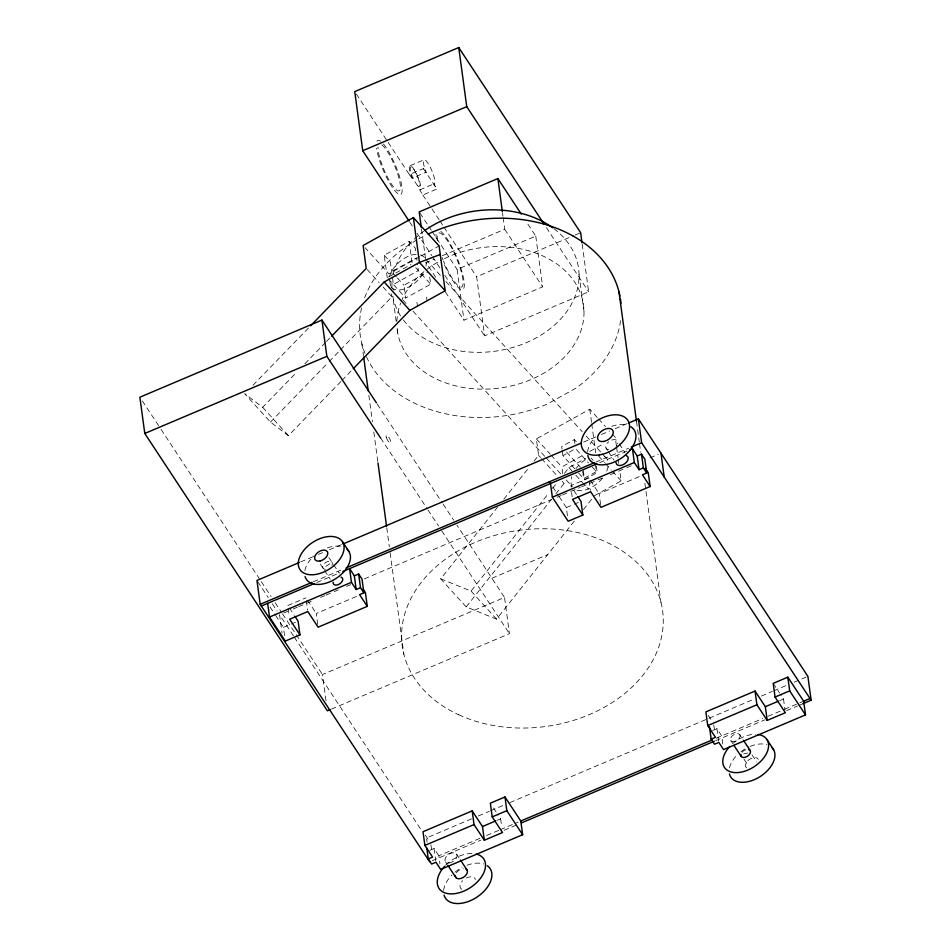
<?xml version="1.0" encoding="UTF-8"?>
<svg xmlns="http://www.w3.org/2000/svg" width="951" height="951" viewBox="0 0 951 951"><rect width="100%" height="100%" fill="white"/><g stroke="black" fill="none" stroke-linecap="round" stroke-linejoin="round"><path stroke-width="0.71" stroke-dasharray="4.75 3.57" d="M574.297 521.112L496.553 619.149L466.192 606.904L440.705 578.826L497.432 507.299M503.828 499.216L528.53 468.07M534.022 461.152L538.599 455.386L536.364 438.863L589.775 409.215L597.62 417.858M440.705 578.826L471.066 591.058L548.834 492.998M552.495 488.386L556.157 483.774M564.395 473.396L568.96 467.619L585.495 458.441M466.192 606.904L551.283 499.62M555.848 493.854L564.086 483.465L563.717 480.719M583.462 509.57L591.7 499.18M252.978 385.25L309.598 326.847M340.886 381.506L288.391 435.665L270.464 422.089L244.74 393.75L262.666 407.313L296.641 372.269M304.867 363.781L325.456 342.538M326.49 341.48L330.603 337.225M270.464 422.089L328.107 362.628M329.141 361.57L339.436 350.943M340.47 349.885L391.931 296.783L391.55 293.918M341.92 380.448L352.215 369.82M387.259 277.704L384.228 255.237L409.18 241.388L415.314 248.14L415.991 253.204M419.771 256.675L388.84 273.852L365.089 247.688M421.055 255.962L439.1 245.94M388.507 277.014L410.975 264.544M429.709 277.086L430.672 284.183L405.708 298.043L403.985 285.252L427.688 272.093M576.294 441.763L574.321 439.576L561.661 446.601L562.017 449.205M574.761 468.784L562.897 455.707L575.545 448.67L588.407 462.852M562.79 473.836L561.851 466.953L584.746 454.245M589.834 451.416L603.814 443.653M578.719 473.146L584.556 479.577L597.216 472.552L596.336 466.049M594.446 495.709L621.158 480.885L619.779 470.721M410.202 165.629L424.289 159.661A13.124 2.936 67 0 1 432.408 172A13.124 2.936 67 0 1 433.858 183.923L436.889 189.023L422.815 194.991L419.771 189.891A13.124 2.936 67 0 0 418.333 177.968A13.124 2.936 67 0 0 410.202 165.629A13.124 2.936 67 0 0 412.068 178.194L426.155 172.226A13.124 2.936 67 0 1 424.289 159.661M388.163 142.365L409.358 174.544L423.433 168.589L426.155 172.226M419.771 189.891L433.858 183.923M435.736 277.312L426.06 262.619L434.203 259.171M442.346 255.724L504.743 229.286L503.174 217.696M535.77 236.11L542.641 286.845L463.957 320.178L457.098 269.442L535.77 236.11L526.902 222.641M582.202 244.229L588.633 291.802L484.63 335.858L476.641 276.753L573.893 235.563M575.236 234.992L580.645 232.698M300.706 561.91L313.01 556.692M318.478 554.374L322.579 552.638M329.415 549.749L341.718 544.531M583.7 442.025L596.004 436.818M601.472 434.5L609.674 431.029M615.142 428.711L627.446 423.492M313.378 581.774L343.394 569.055M595.825 462.127L628.611 448.242M316.826 582.511L340.042 572.68M599.689 462.685L627.006 451.119M287.796 605.525L305.96 597.834M588.824 478.008L570.659 485.699L573.037 489.313M283.66 613.038L287.761 611.303M293.229 608.985L297.33 607.249M298.697 606.667L305.533 603.778M306.9 603.196L313.735 600.295M320.57 597.406L324.671 595.671M326.038 595.088L332.874 592.188M334.241 591.617L338.342 589.882M346.556 586.398L350.657 584.663M364.328 578.874L551.616 499.537M557.084 497.218L561.185 495.483M562.552 494.9L569.387 492M570.755 491.429L580.324 487.376M581.691 486.793L588.526 483.893M589.893 483.322L596.729 480.421M598.096 479.839L602.197 478.103M610.399 474.632L617.235 471.732M618.602 471.149L625.437 468.261M626.804 467.678L633.639 464.789M650.044 457.835L658.247 454.364M284.587 635.589L283.469 627.375L290.126 624.557M291.446 623.987L295.44 622.299M317.741 624.438L316.267 613.478L357.231 596.122M567.45 515.763L566.332 507.549L572.977 504.731M574.309 504.161L578.303 502.473M600.604 504.612L599.13 493.652L640.094 476.296M491.905 578.256L547.74 554.611M325.991 700.649L322.46 674.556L504.529 597.43L456.944 525.142M331.435 709.077L509.427 633.675L504.529 597.43M471.589 818.823L426.476 837.938L427.047 842.146M478.424 815.934L489.361 811.298M490.728 810.716L504.399 804.926M509.867 802.608L754.583 698.949M761.418 696.049L772.355 691.413M773.722 690.842L787.392 685.041M794.228 682.152L806.531 676.934M496.755 820.487L500.642 818.835L499.061 816.422M779.618 700.661L783.505 699.009L780.343 694.194M429.793 850.349L434.096 848.53L439.968 857.457M712.656 730.523L716.959 728.704L721.702 735.908L722.998 745.501M479.815 838.378L438.839 855.734L439.956 863.96M486.65 835.489L498.942 830.271M500.309 829.7L518.057 822.175M716.234 738.226L762.678 718.552M768.146 716.234L783.172 709.874M784.539 709.291L803.654 701.196M432.265 860.714L480.944 840.09M504.173 830.259L519.198 823.899M715.639 740.674L764.747 719.871M786.572 710.623L797.485 706.011M798.852 705.428L802.941 703.692M743.634 753.893L747.724 753.026M416.158 254.464L415.135 254.416A22.313 13.017 -42.2 0 0 393.001 269.192L390.457 273.84A22.313 13.017 -42.2 0 0 389.613 276.147M598.595 418.939L605.466 426.5M612.325 434.06L615.261 437.305L616.438 446.019M425.977 259.54L440.907 275.98M445.876 281.46L582.214 431.695M586.185 436.081L601.115 452.521M602.114 453.627L607.083 459.107M598.607 456.04L604.491 462.519M605.478 463.601L611.35 470.079M612.337 471.161L621.158 480.885M591.142 458.109L593.115 460.296M415.718 267.707L430.672 284.183M592.366 467.203L597.216 472.552M566.606 452.058L580.455 467.321M384.228 255.237L390.35 261.989L393.393 284.456L418.345 270.607L417.774 266.339M396.401 276.896L391.657 271.665L416.621 257.816L417.572 264.925M397.352 277.942L403.985 285.252M568.96 467.619L571.908 470.864M575.83 475.191L588.574 489.23M536.364 438.863L550.094 453.984M551.069 455.065L561.851 466.953M388.139 278.667L405.708 298.043M394.071 290.281L390.088 285.894A22.313 13.017 -42.2 0 0 407.052 287.927A22.313 13.017 -42.2 0 0 424.621 270.5M403.022 300.159L406.006 303.44M412.972 311.12L545.315 456.955M546.314 458.061L561.245 474.501M566.214 479.993L572.181 486.567A22.313 13.017 -42.2 0 1 571.706 476.808M538.599 455.386L540.56 457.538M541.535 458.62L557.227 475.904M562.124 481.313L564.086 483.465M367.205 269.537L379.08 282.613M383.027 286.976L391.931 296.783M471.066 591.058L496.553 619.149M262.666 407.313L288.391 435.665M409.358 174.544L412.068 178.194M546.373 227.622L588.633 291.802M504.743 229.286L542.641 286.845M619.244 443.82L624.843 452.331M773.211 683.365L779.547 692.994M423.433 168.589L436.889 189.023M605.906 447.933L607.511 450.358M608.307 451.57L613.918 460.082M356.375 94.078L387.342 141.128M422.815 194.991L439.124 219.764M439.933 221.012L443.202 225.958M444.022 227.206L476.641 276.753M420.009 213.107L428.069 225.351M428.877 226.576L431.302 230.249M432.111 231.473L457.098 269.442M590.405 480.41L599.13 493.652M409.869 222.296L412.306 226.005M417.18 233.411L431.813 255.629M432.622 256.865L439.933 267.968M444.818 275.374L484.63 335.858M739.842 734.814A5.373 3.328 -33.4 0 1 734.422 741.59A5.373 3.328 -33.4 0 1 731.581 736.573A5.373 3.328 -33.4 0 1 739.842 734.814L743.04 739.688M752.039 754.868L756.806 762.096M445.413 292.005L463.957 320.178M573.833 490.514L576.995 495.328M744.086 759.302L747.26 764.117M730.713 740.496L732.318 742.933M708.198 715.39L712.049 721.25M552.888 487.126L558.427 495.53M559.212 496.731L566.332 507.549M377.238 404.092L442.298 502.913M443.118 504.149L453.686 520.197M380.638 438.054L427.106 508.63M427.914 509.867L438.518 525.962M441.775 530.908L509.427 633.675M328.88 557.512L332.054 562.338L323.031 568.187L319.857 563.361M333.658 564.775L339.257 573.275M493.51 808.005L498.265 815.221M324.624 570.612L330.235 579.123M307.542 600.236L316.267 613.478M456.468 853.962L459.666 858.824M289.389 607.939L294.144 615.154M142.317 400.93L160.255 428.164M161.064 429.4L260.515 580.455M261.323 581.691L271.106 596.55M275.184 602.744L281.698 612.646M282.518 613.882L322.46 674.556M445.532 861.82L447.125 864.245M425.335 835.216L429.186 841.076M257.757 581.667L268.253 597.608M272.295 603.742L277.145 611.101M293.443 635.85L279.558 614.774L282.031 633.033M294.251 637.099L421.578 830.496M270.025 606.952L274.768 614.156M275.564 615.356L283.469 627.375M783.505 699.009L784.991 709.969M716.959 728.704L718.623 741.031M713.773 724.959L714.7 731.818M636.516 421.459L639.298 442.06M639.5 443.535L640.701 452.367M644.873 483.274L660.993 602.482M616.64 447.469L618.019 457.645M618.209 459.095L618.804 463.446M579.028 274.649L583.997 311.441M589.775 409.215L591.546 422.292M591.736 423.742L595.671 452.795M595.267 463.767L596.325 471.565L583.664 478.591L582.44 469.497M589.192 480.754L590.488 490.336M583.32 470.483L584.556 479.577M574.321 439.576L574.844 443.475M571.587 492.559L572.145 496.66M562.184 450.501L562.897 455.707M502.58 213.345L502.972 216.246M421.555 229.274L426.06 262.619M500.642 818.835L501.759 827.061M426.571 297.104L427.07 300.813M409.18 241.388L412.223 263.855M416.942 302.454L417.441 306.151M396.187 321.355L392.811 296.343A93.935 70.79 -7.7 0 0 401.167 316.802M397.78 333.135L396.983 327.239A93.935 70.79 -7.7 0 0 511.365 385.916A93.935 70.79 -7.7 0 0 576.817 285.538A93.935 70.79 -7.7 0 0 440.42 260.693M389.803 281.021L390.576 286.75M434.096 848.53L435.76 860.857M430.922 844.785L432.027 853.011M361.879 343.775L363.46 355.543M368.833 395.283L372.423 421.78M373.814 432.075L377.987 462.982M386.748 527.746L389.339 546.873M390.136 552.769L403.866 654.312M306.329 600.568L307.625 610.162M288.165 608.271L289.282 616.486M620.587 320.606A131.357 98.987 -7.7 0 1 575.795 388.246L547.217 404.104A131.357 98.987 -7.7 0 1 365.564 354.759M365.006 353.403A131.357 98.987 -7.7 0 1 361.618 307.874M364.637 297.806A131.357 98.987 -7.7 0 1 417.453 239.604M418.761 238.867A131.357 98.987 -7.7 0 1 425.43 235.384M604.753 456.635A22.313 13.017 -42.2 0 1 608.224 462.519M608.105 466.632A22.313 13.017 -42.2 0 1 605.585 473.491M602.518 478.08A22.313 13.017 -42.2 0 1 575.533 489.622M575.902 468.724A22.313 13.017 -42.2 0 1 586.47 459.012M396.9 321.295A93.935 70.79 -7.7 0 1 400.656 303.024M401.191 301.681A93.935 70.79 -7.7 0 1 439.184 261.37M426.131 261.846A22.313 13.017 -42.2 0 1 426 265.959M420.508 254.916A22.313 13.017 -42.2 0 1 424.99 258.434M553.91 228.656A93.935 70.79 -7.7 0 1 539.027 336.25A93.935 70.79 -7.7 0 1 401.976 317.991M391.907 287.499A93.935 70.79 -7.7 0 1 392.276 280.034M393.227 274.447A93.935 70.79 -7.7 0 1 423.623 231.319M437.484 240.758A29.326 6.562 67 0 1 450.762 246.214A29.326 6.562 67 0 1 462.543 286.037A29.326 6.562 67 0 1 443.499 261.085M443.023 259.908A29.326 6.562 67 0 1 442.108 257.555M381.791 144.778A25.404 5.682 67 0 1 399.242 179.275A25.404 5.682 67 0 1 391.455 183.995A25.404 5.682 67 0 1 378.034 147.048M383.443 144.005A29.326 6.562 67 0 1 401.251 183.091A29.326 6.562 67 0 1 392.894 188.155A29.326 6.562 67 0 1 376.537 148.19M376.941 141.212A29.326 6.562 67 0 1 380.638 141.271M440.788 231.414A32.049 7.168 67 0 1 459.595 264.437A32.049 7.168 67 0 1 461.722 289.651A32.049 7.168 67 0 1 443.416 262.476M436.307 238.974A32.049 7.168 67 0 1 436.045 234.291M456.361 872.863A6.74 4.173 -33.4 0 1 463.387 868.632M732.615 743.706A25.427 15.715 -33.4 0 1 755.463 734.291M741.982 752.372A5.373 3.328 -33.4 0 1 747.748 749.412M445.579 865.339A26.794 16.559 -33.4 0 1 472.219 853.499M443.653 890.433A26.794 16.559 -33.4 0 1 451.939 874.979M454.982 872.198A26.794 16.559 -33.4 0 1 461.948 867.538M466.953 865.267A26.794 16.559 -33.4 0 1 483.786 864.007M461.817 889.316A8.714 5.385 -33.4 0 1 462.614 880.626M466.263 877.999A8.714 5.385 -33.4 0 1 475.464 879.52M729.476 767.885A25.427 15.715 -33.4 0 1 737.061 755.13M740.995 751.682A25.427 15.715 -33.4 0 1 748.936 746.915M750.125 746.404A25.427 15.715 -33.4 0 1 766.839 744.633M746.594 767.873A7.346 4.541 -33.4 0 1 748.996 759.694A7.346 4.541 -33.4 0 1 758.268 759.231M611.743 440.051A6.74 4.173 -33.4 0 1 617.651 443.784M617.056 445.104A6.74 4.173 -33.4 0 1 616.093 446.399M608.759 449.728A6.74 4.173 -33.4 0 1 608.711 441.74M325.599 569.316A5.373 3.328 -33.4 0 1 323.102 565.334A5.373 3.328 -33.4 0 1 329.486 561.209A5.373 3.328 -33.4 0 1 331.982 565.179M304.867 570.576A25.427 15.715 -33.4 0 1 313.925 555.99M327.358 547.895A25.427 15.715 -33.4 0 1 341.837 546.647M587.659 451.975A26.794 16.559 -33.4 0 1 594.601 437.733M611.648 426.345A26.794 16.559 -33.4 0 1 627.612 425.263M417.537 185.707L414.018 180.357A10.639 2.377 67 0 1 410.701 166.877A10.639 2.377 67 0 1 418 177.968A10.639 2.377 67 0 1 417.537 185.707M458.727 714.772A131.357 98.987 -7.7 0 0 662.906 628.278A131.357 98.987 -7.7 0 0 475.643 542.153A131.357 98.987 -7.7 0 0 458.727 714.772M386.391 437.722A4.268 1.296 61 0 0 390.492 442.833A4.268 1.296 61 0 0 388.388 436.711A4.268 1.296 61 0 0 386.391 437.722M449.015 862.949A6.74 4.173 -33.4 0 0 456.967 854.937A6.74 4.173 -33.4 0 0 447.018 855.781A6.74 4.173 -33.4 0 0 449.015 862.949"/><path stroke-width="1.43" d="M310.62 325.789L366.218 268.444L363.116 245.501L413.388 217.601L439.1 245.94L445.163 290.756L409.857 310.359L353.237 368.762M331.637 336.167L384.145 282.007L419.439 262.417L440.254 254.476M582.012 242.79L580.645 232.698L458.751 47.55L354.747 91.605L362.735 150.71L409.061 221.072M362.735 150.71L466.739 106.655L458.751 47.55M521.267 214.07L497.884 178.55L419.201 211.883L421.364 227.824M376.43 402.855L321.937 320.083L139.868 397.209L144.778 433.466L327.358 710.801L330.08 709.648M144.778 433.466L326.847 356.34L321.937 320.083M299.339 562.481L256.96 580.443L260.182 604.313L429.697 861.808M343.085 543.948L580.966 443.19M628.813 422.922L638.383 418.868L807.898 676.363L811.132 700.221L802.941 703.692M260.182 604.313L312.023 582.345M346.128 567.902L594.458 462.709M638.383 418.868L641.604 442.726L631.333 447.077L637.218 456.005L639.072 469.711L643.363 467.892L641.509 454.186L637.218 456.005M261.311 606.025L314.092 583.664M342.776 571.515L596.955 463.85M629.74 449.954L632.474 448.801L634.317 462.507L639.072 469.711M358.658 574.012L360.5 587.718L356.209 589.537L354.354 575.83L358.658 574.012L362.01 579.123L363.864 592.83L359.573 594.648L367.276 606.358L318.121 627.184L307.815 611.541L289.651 619.232L299.957 634.876L285.324 641.069L269.502 617.044L267.647 603.338M269.502 617.044L351.454 582.333L349.611 568.627L354.354 575.83M577.792 496.529L580.966 501.343L582.82 515.05L568.187 521.255L552.365 497.218L634.317 462.507M641.509 454.186L644.873 459.297L646.728 473.004L642.436 474.822L650.139 486.532L600.973 507.358L590.678 491.715L572.514 499.406L582.82 515.05M714.272 741.257L521.921 822.734L504.981 796.986L490.347 803.191L492.202 816.885L502.497 832.541L484.332 840.232L482.49 826.526L472.183 810.882L423.017 831.709L424.871 845.403L432.586 857.124L428.283 858.943L431.647 864.055L435.95 862.224L440.693 869.44L522.646 834.716L520.791 821.022L712.133 739.961M755.046 691.056L705.88 711.883L707.734 725.589L715.449 737.298L711.146 739.117L714.51 744.229L718.813 742.398L723.556 749.614L805.509 714.89L803.654 701.196L787.832 677.16L773.211 683.365L775.065 697.059L785.36 712.715L767.195 720.406L756.901 704.762L755.046 691.056L765.341 706.7L767.195 720.406M424.871 845.403L474.038 824.588L472.183 810.882M492.202 816.885L506.824 810.692L504.981 796.986M707.734 725.589L756.901 704.762M775.065 697.059L789.687 690.866L787.832 677.16M482.49 826.526L495.459 821.034M765.341 706.7L778.322 701.208M803.654 701.196L809.99 698.51M445.163 290.756L419.439 262.417L413.388 217.601M384.145 282.007L409.857 310.359M466.739 106.655L543.936 223.913M641.604 442.726L811.132 700.221M645.206 468.142L648.285 472.825L650.139 486.532M643.363 467.892L646.728 473.004M789.687 690.866L805.509 714.89M767.255 740.044L773.615 749.685M743.848 740.9L750.244 750.624M733.922 745.358L741.126 756.307M549.381 481.8L550.51 483.512L552.365 497.218M326.847 356.34L380.638 438.054M342.526 541.797A25.427 15.715 -33.4 0 1 317.777 574.035A25.427 15.715 -33.4 0 1 303.262 551.009A25.427 15.715 -33.4 0 1 342.526 541.797L348.886 551.437M363.116 589.144L365.422 592.651L367.276 606.358M360.5 587.718L363.864 592.83M506.824 810.692L522.646 834.716M351.454 582.333L356.209 589.537M474.038 824.588L484.332 840.232M460.474 860.037L466.87 869.761M294.929 616.355L298.103 621.169L299.957 634.876M447.933 865.469L455.933 877.618M709.482 726.79L711.146 739.117M660.981 453.199L664.214 477.069M619.006 291.945L636.516 421.459M497.884 178.55L502.39 211.895M363.662 357.017L368.239 390.873M377.987 462.982L386.546 526.272M426.797 847.983L428.283 858.943M428.152 234.077A131.357 98.987 -7.7 0 1 619.945 296.141M620.432 298.983A131.357 98.987 -7.7 0 1 620.967 303.286M424.8 230.487A93.935 70.79 -7.7 0 1 552.757 227.812M466.002 869.059A6.74 4.173 -33.4 0 1 463.327 877.404A6.74 4.173 -33.4 0 1 455.339 875.479M758.078 734.481A25.427 15.715 -33.4 0 1 763.938 757.638A25.427 15.715 -33.4 0 1 730.427 771.796A25.427 15.715 -33.4 0 1 729.821 746.416M748.817 749.554A5.373 3.328 -33.4 0 1 747.32 756.354A5.373 3.328 -33.4 0 1 740.912 754.476M476.213 854.022A26.794 16.559 -33.4 0 1 479.744 879.235A26.794 16.559 -33.4 0 1 444.818 892.834A26.794 16.559 -33.4 0 1 444.652 866.302M487.316 865.743A26.794 16.559 -33.4 0 1 477.354 896.841A26.794 16.559 -33.4 0 1 444.034 895.093M771.927 747.51A25.427 15.715 -33.4 0 1 759.79 776.801A25.427 15.715 -33.4 0 1 729.441 773.948M626.459 455.684A6.74 4.173 -33.4 0 1 624.534 463.898A6.74 4.173 -33.4 0 1 616.093 462.614M340.969 577.126A5.373 3.328 -33.4 0 1 339.721 583.878A5.373 3.328 -33.4 0 1 333.147 582.19M630.858 426.737A26.794 16.559 -33.4 0 1 621.134 458.323A26.794 16.559 -33.4 0 1 587.837 455.505M347.103 549.345A25.427 15.715 -33.4 0 1 335.929 578.553A25.427 15.715 -33.4 0 1 305.069 576.556M599.296 454.923A26.794 16.559 -33.4 0 0 628.73 422.042A26.794 16.559 -33.4 0 0 588.253 428.093A26.794 16.559 -33.4 0 0 599.296 454.923M603.433 441.49A8.714 5.385 -33.4 0 0 613.003 430.791A8.714 5.385 -33.4 0 0 599.843 432.764A8.714 5.385 -33.4 0 0 603.433 441.49M320.202 560.935A7.346 4.541 -33.4 0 0 327.358 551.628A7.346 4.541 -33.4 0 0 316.017 554.29A7.346 4.541 -33.4 0 0 320.202 560.935"/></g></svg>
